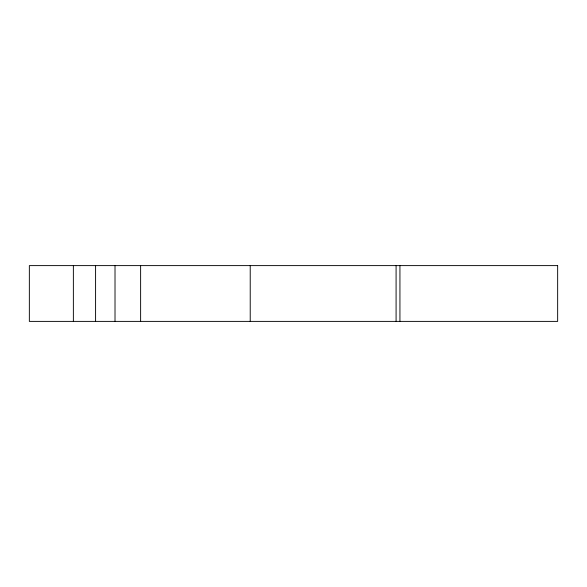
<?xml version="1.0" encoding="UTF-8"?>
<svg xmlns="http://www.w3.org/2000/svg" width="587" height="587" viewBox="0 0 587 587"><rect width="100%" height="100%" fill="white"/><g stroke="black" fill="none" stroke-linecap="round" stroke-linejoin="round"><path stroke-width="0.88" d="M399.938 265.61L399.938 321.39M396.086 265.61L396.086 321.39M250.223 265.61L250.223 321.39M140.623 265.61L140.623 321.39M115.015 265.61L115.015 321.39M95.586 265.61L95.586 321.39M73.368 265.61L73.368 321.39M557.65 265.61L29.35 265.61L29.35 321.39L557.65 321.39L557.65 265.61"/></g></svg>
